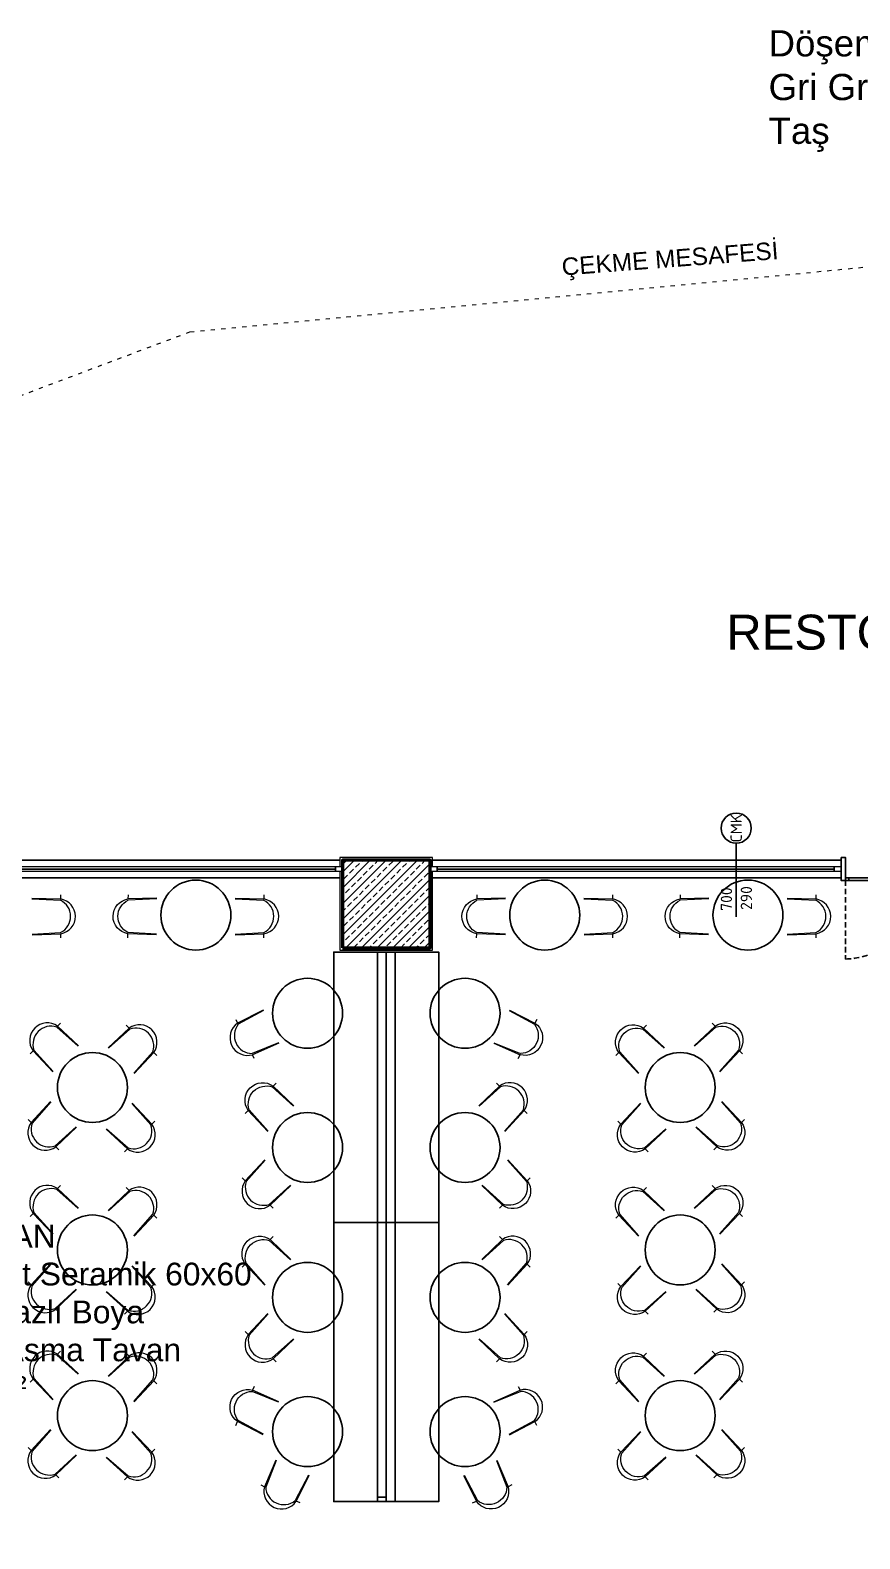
# Model space of a CAD drawing. Header units: millimetres. Extents: x 1443065 to 1517367, y 3763150 to 3779068.
# Drawn here: x 1474992 to 1475941, y 3769640 to 3771365 of the extents above; entities that cross this region are included whole.
import ezdxf
from ezdxf.enums import TextEntityAlignment as Align

# ---------------------------------------------------------------- set-up
doc = ezdxf.new("R2010")
doc.units = ezdxf.units.MM
doc.set_wipeout_variables(frame=1)
doc.linetypes.add('ACAD_ISO03W100', pattern=[30, 12, -18])
doc.linetypes.add('HIDDEN', pattern=[9.524999999999995, 6.349999999999998, -3.174999999999998])
for name, color, linetype, lineweight in [('1-tefriş2', 63, 'Continuous', 5), ('7-mobilya Soft', 122, 'Continuous', 0), ('DUVAR', 2, 'Continuous', 35), ('MAHAL', 52, 'Continuous', 13), ('MERDIVEN', 4, 'Continuous', 20), ('SIVA', 3, 'Continuous', 9), ('TASIYICI', 170, 'Continuous', 50)]:
    doc.layers.add(name, color=color, linetype=linetype, lineweight=lineweight)
for name, color, linetype in [('m-DOG_', 4, 'Continuous'), ('m-DOG_gor', 8, 'Continuous'), ('m-TAR_duvar', 8, 'Continuous'), ('m-TFR_vitrifiye', 1, 'Continuous'), ('m-YAZ_poz', 7, 'Continuous')]:
    doc.layers.add(name, color=color, linetype=linetype)
doc.styles.add('mono', font='isocpeur.ttf')
doc.styles.get("Standard").update_dxf_attribs({"font": 'arial.ttf'})

# ---------------------------------------------------------------- blocks, each defined once
blk = doc.blocks.new('m-penpoz')
blk.add_line((-6.3904228682e-06, -1.625152809643168), (0, 0))
blk.add_circle((-2.274e-13, 0.3319539039376877), 0.3319539039375661)
blk.add_attdef('POZNO', text='', height=0.18).set_placement((-2.274e-13, 0.3319539039376877), align=Align.MIDDLE)
blk.add_attdef('WIDTH', text='', height=0.18, rotation=90).set_placement((-6.3904228682e-06, -1.625152809643168), align=Align.BOTTOM_LEFT)
blk.add_attdef('HEIGHT', text='', height=0.18, rotation=90).set_placement((0.0692100438941452, -1.625152809643168), align=Align.TOP_LEFT)
blk = doc.blocks.new('A$C20627317')
at = {"ltscale": 40}
blk.add_wipeout([(321.6671999980846, -4.25188471668791e-11), (-321.66719999804315, 4.517862924694414e-11), (-308.96208315776676, 410.4237447023186), (-306.50885096505584, 429.4709534734466), (-298.58293372382957, 461.6360425117842), (-289.7662389240968, 486.7696523349114), (-275.92078043387033, 516.7248242508955), (-259.67526352586566, 544.0261204965792), (-235.38948689660623, 575.8492555763793), (-202.0455347254989, 608.8071869034444), (-170.88061431107667, 632.1085692293632), (-153.3338743090262, 642.7875364564647), (-120.28945487761746, 658.9475974274343), (-89.04500012654648, 670.0951349049726), (-63.68400211171979, 676.5064677387558), (-31.359404333175576, 681.5000397755801), (-5.502264464681048, 683.0361233404642), (19.34637141569158, 682.4893193090596), (46.76870456087465, 679.5709072510342), (69.32894759830026, 675.3019734675088), (108.57056280892516, 663.6153504106707), (143.72887220659823, 648.0524112490181), (170.7750907618863, 632.25777302828), (203.7559499234602, 607.4486406419015), (236.20000849635255, 575.0559385648069), (257.7958968660754, 546.9941073272593), (277.0683320204921, 514.7671507757597), (290.51650575854444, 485.18596662239986), (301.01164785763194, 453.65816666873576), (308.0342746853503, 421.5664790725741), (309.0846925952394, 410.42374470223433)], dxfattribs=at).dxf.layer = '7-mobilya Soft'
at = {"layer": '7-mobilya Soft', "ltscale": 40}
for p, q in [((-308.9620831577558, 410.4237447022677), (-248.3777482087826, 410.4237447022677)), ((-261.0828650490366, 2.18279e-11), (-248.3777482087826, 410.4237447022677)), ((-254.611386997356, -3.638e-12), (-231.2584301224197, 409.0162949631266)), ((254.6113869973997, -5.82077e-11), (231.3810395598775, 409.0162949631012)), ((261.0828650491094, -3.27418e-11), (248.5003576462696, 410.4237447022097)), ((309.0846925952428, 410.4237447021803), (248.5003576462696, 410.4237447022097))]:
    blk.add_line(p, q, dxfattribs=at)
for centre, radius, start, end in [((0.061304718728934, 370.9869517081207), 251.5496445260537, 9.019777443950742, 170.9802225560286), ((0.061304718728934, 295.0483033123601), 257.8711361278607, 26.22882164304686, 153.7711783590226)]:
    blk.add_arc(centre, radius, start, end, dxfattribs=at)
blk = doc.blocks.new('*U80')
at = {"layer": '1-tefriş2', "extrusion": (0.01292588987535184, -0.0104990442440198, 0.9998613361066087), "xscale": -0.08000000000000071, "yscale": 0.08000000000000058, "zscale": 0.08000000000000071, "rotation": 89.71335579284067}
blk.add_blockref('A$C20627317', (27.32110302182573, -0.1366854823812084), dxfattribs=at)
blk = doc.blocks.new('*U81')
at = {"layer": 'DUVAR', "color": 0, "linetype": 'ByBlock', "lineweight": -2, "transparency": 16777216}
for p, rotation in [((1549139.503820074, 3767462.0486063, 0.3546039814083606), 270), ((1549213.196256425, 3767391.35041469, 0.3546039814083606), 180), ((1549142.498064816, 3767317.657978338, 0.3546039814083606), 90)]:
    blk.add_blockref('*U80', p, dxfattribs=dict(at, rotation=rotation))
blk.add_blockref('*U80', (1549068.805628464, 3767388.356169948, 0.3546039814083606), dxfattribs=at)
blk = doc.blocks.new('*U84')
at = {"layer": '1-tefriş2', "extrusion": (0.01292588987535184, -0.0104990442440198, 0.9998613361066087), "xscale": -0.08000000000000071, "yscale": 0.08000000000000058, "zscale": 0.08000000000000071, "rotation": 89.71335579284067}
blk.add_blockref('A$C20627317', (27.32110302182573, -0.1366854823812084), dxfattribs=at)
blk = doc.blocks.new('*U85')
at = {"layer": 'DUVAR', "color": 0, "linetype": 'ByBlock', "lineweight": -2, "transparency": 16777216}
for p, rotation in [((1549139.503820074, 3767462.0486063, 0.3546039814083606), 270), ((1549213.196256425, 3767391.35041469, 0.3546039814083606), 180), ((1549142.498064816, 3767317.657978338, 0.3546039814083606), 90)]:
    blk.add_blockref('*U84', p, dxfattribs=dict(at, rotation=rotation))
blk.add_blockref('*U84', (1549068.805628464, 3767388.356169948, 0.3546039814083606), dxfattribs=at)
blk = doc.blocks.new('*U88')
at = {"layer": '1-tefriş2', "extrusion": (0.01292588987535184, -0.0104990442440198, 0.9998613361066087), "xscale": -0.08000000000000071, "yscale": 0.08000000000000058, "zscale": 0.08000000000000071, "rotation": 89.71335579284067}
blk.add_blockref('A$C20627317', (27.32110302182573, -0.1366854823812084), dxfattribs=at)
blk = doc.blocks.new('*U89')
at = {"layer": 'DUVAR', "color": 0, "linetype": 'ByBlock', "lineweight": -2, "transparency": 16777216}
for p, rotation in [((1549139.503820074, 3767462.0486063, 0.3546039814083606), 270), ((1549213.196256425, 3767391.35041469, 0.3546039814083606), 180), ((1549142.498064816, 3767317.657978338, 0.3546039814083606), 90)]:
    blk.add_blockref('*U88', p, dxfattribs=dict(at, rotation=rotation))
blk.add_blockref('*U88', (1549068.805628464, 3767388.356169948, 0.3546039814083606), dxfattribs=at)
blk = doc.blocks.new('*U90')
at = {"layer": '1-tefriş2', "extrusion": (0.01292588987535184, -0.0104990442440198, 0.9998613361066087), "xscale": -0.08000000000000071, "yscale": 0.08000000000000058, "zscale": 0.08000000000000071, "rotation": 89.71335579284067}
blk.add_blockref('A$C20627317', (27.32110302182573, -0.1366854823812084), dxfattribs=at)
blk = doc.blocks.new('*U91')
at = {"layer": 'DUVAR', "color": 0, "linetype": 'ByBlock', "lineweight": -2, "transparency": 16777216}
for p, rotation in [((1549139.503820074, 3767462.0486063, 0.3546039814083606), 270), ((1549213.196256425, 3767391.35041469, 0.3546039814083606), 180), ((1549142.498064816, 3767317.657978338, 0.3546039814083606), 90)]:
    blk.add_blockref('*U90', p, dxfattribs=dict(at, rotation=rotation))
blk.add_blockref('*U90', (1549068.805628464, 3767388.356169948, 0.3546039814083606), dxfattribs=at)
blk = doc.blocks.new('*U92')
at = {"layer": '1-tefriş2', "extrusion": (0.01292588987535184, -0.0104990442440198, 0.9998613361066087), "xscale": -0.08000000000000071, "yscale": 0.08000000000000058, "zscale": 0.08000000000000071, "rotation": 89.71335579284067}
blk.add_blockref('A$C20627317', (27.32110302182573, -0.1366854823812084), dxfattribs=at)
blk = doc.blocks.new('*U93')
at = {"layer": 'DUVAR', "color": 0, "linetype": 'ByBlock', "lineweight": -2, "transparency": 16777216}
for p, rotation in [((1549139.503820074, 3767462.0486063, 0.3546039814083606), 270), ((1549213.196256425, 3767391.35041469, 0.3546039814083606), 180), ((1549142.498064816, 3767317.657978338, 0.3546039814083606), 90)]:
    blk.add_blockref('*U92', p, dxfattribs=dict(at, rotation=rotation))
blk.add_blockref('*U92', (1549068.805628464, 3767388.356169948, 0.3546039814083606), dxfattribs=at)
blk = doc.blocks.new('*U94')
at = {"layer": '1-tefriş2', "extrusion": (0.01292588987535184, -0.0104990442440198, 0.9998613361066087), "xscale": -0.08000000000000071, "yscale": 0.08000000000000058, "zscale": 0.08000000000000071, "rotation": 89.71335579284067}
blk.add_blockref('A$C20627317', (27.32110302182573, -0.1366854823812084), dxfattribs=at)
blk = doc.blocks.new('*U95')
at = {"layer": 'DUVAR', "color": 0, "linetype": 'ByBlock', "lineweight": -2, "transparency": 16777216}
for p, rotation in [((1549139.503820074, 3767462.0486063, 0.3546039814083606), 270), ((1549213.196256425, 3767391.35041469, 0.3546039814083606), 180), ((1549142.498064816, 3767317.657978338, 0.3546039814083606), 90)]:
    blk.add_blockref('*U94', p, dxfattribs=dict(at, rotation=rotation))
blk.add_blockref('*U94', (1549068.805628464, 3767388.356169948, 0.3546039814083606), dxfattribs=at)
blk = doc.blocks.new('90lık')
at = {"layer": 'm-DOG_', "linetype": 'HIDDEN'}
blk.add_line((-4.999897762434556, 13.00003932183608), (-4.999111318960784, 103.0000393185764), dxfattribs=at)
at = {"layer": 'm-DOG_'}
for p, q in [((-81.2315409600269, 10.00071748485789), (-81.23151736659929, 13.00071748485789)), ((-8.768301748437807, 10.00006895791739), (-8.768278155243024, 13.00006895791739))]:
    blk.add_line(p, q, dxfattribs=at)
for points in [[(-90.00010223453863, -12.99921355582774), (-85.00010223477148, -12.99925287812948), (-84.99989775964058, 13.00074712093919), (-89.99989775940773, 13.00078644324094)], [(-4.999897761968893, 13.00011796597391), (-84.99989775964058, 13.00074712093919), (-84.99992135283537, 10.00074712093919), (-4.999921355163675, 10.00011796597391)], [(-0.0001022377982736, -12.99999999953434), (-5.000102237565441, -12.99996067723259), (-4.999897762434556, 13.00003932183608), (0.0001022375654429, 12.99999999953434)]]:
    blk.add_lwpolyline(points, close=True, dxfattribs=at)
at = {"layer": 'm-DOG_', "linetype": 'HIDDEN'}
blk.add_arc((-2.664020342519505, 15.6550456462428), 87.37620142901993, 91.53138804601947, 181.7407629059998, dxfattribs=at)

msp = doc.modelspace()

# ---------------------------------------------------------------- hatches: boundary and pattern name
at = {"layer": 'm-TAR_duvar'}
h = msp.add_hatch(dxfattribs=at)
h.set_pattern_fill('ANSI33', color=256, scale=2)
h.set_pattern_definition([(45, (55132.09636461851, -87954.94781387225), (-8.98025612106915, 8.98025612106915), []), (45, (55141.07662461861, -87954.94781387225), (-8.98025612106915, 8.98025612106915), [6.349999999999998, -3.174999999999998])])
h.paths.add_polyline_path([(1475349.365897252, 3770315.634332545), (1475449.365897252, 3770315.634332545), (1475449.365897252, 3770415.634332545), (1475349.365897252, 3770415.634332545)])

# ---------------------------------------------------------------- linework, layer by layer
for p, q in [((1475389.365897195, 3769682.134339366), (1475389.365897195, 3770310.634339366)), ((1475409.365897195, 3769682.134339366), (1475409.365897195, 3770310.634339366)), ((1475459.365897195, 3770001.384339366), (1475339.365897195, 3770001.384339366)), ((1475399.365897195, 3769687.134339366), (1475389.365897195, 3769687.134339366))]:
    msp.add_line(p, q)
for points in [[(1475399.365897195, 3770310.634339366), (1475339.365897195, 3770310.634339366), (1475339.365897195, 3769682.134339366), (1475399.365897195, 3769682.134339366)], [(1475399.365897195, 3770310.634339366), (1475399.365897195, 3770310.634339366), (1475399.365897195, 3770180.634339366), (1475399.365897195, 3770180.634339366)], [(1475399.365897195, 3770310.634339366), (1475459.365897195, 3770310.634339366), (1475459.365897195, 3769682.134339366), (1475399.365897195, 3769682.134339366)], [(1475399.365897195, 3769817.134339366), (1475399.365897195, 3769817.134339366), (1475399.365897195, 3769687.134339366), (1475399.365897195, 3769687.134339366)]]:
    msp.add_lwpolyline(points, close=True)
for centre in [(1475181.669853346, 3770352.932494258), (1475580.501820628, 3770352.932494258), (1475812.805277243, 3770352.933487293), (1475309.365897195, 3770240.634339366), (1475489.365897195, 3770240.634339366), (1475063.402752614, 3770155.764771766), (1475735.329041777, 3770155.764771766), (1475309.365897195, 3769762.134339366), (1475489.365897195, 3769762.134339366)]:
    msp.add_circle(centre, 40.00000000000416)
at = {"layer": 'm-DOG_gor', "linetype": 'Continuous'}
for p, q in [((1474552.366056749, 3770415.634339365), (1475346.365897195, 3770415.634339365)), ((1474557.366056749, 3770405.634339364), (1475341.365897195, 3770405.634339364)), ((1475452.365897195, 3770415.632542689), (1475919.365714375, 3770415.630673985)), ((1475457.365897195, 3770405.632522682), (1475911.365635731, 3770405.630705997)), ((1475346.365897195, 3770395.634339364), (1474552.366056749, 3770395.634339364)), ((1475452.365897195, 3770395.632542689), (1475919.365557086, 3770395.630673985))]:
    msp.add_line(p, q, dxfattribs=at)
at = {"layer": 'm-TFR_vitrifiye'}
msp.add_line((1475354.365897195, 3771036.738720187), (1475354.365897195, 3771037.218344419), dxfattribs=at)
at = {"layer": 'MERDIVEN', "linetype": 'ACAD_ISO03W100', "ltscale": 0.4}
for p, q in [((1475174.856387961, 3771019.998922321), (1476390.270188072, 3771136.587304389)), ((1473609.928904044, 3770430.524068586), (1475174.856387964, 3771019.998922323))]:
    msp.add_line(p, q, dxfattribs=at)
at = {"layer": 'MERDIVEN'}
for points in [[(1475341.365897195, 3770408.134339366), (1474557.366056749, 3770408.134339366), (1474557.366056749, 3770403.134339364), (1475341.365897195, 3770403.134339364)], [(1475341.365897195, 3770403.134339364), (1475349.365897195, 3770403.134339364), (1475349.365897195, 3770408.134339366), (1475341.365897195, 3770408.134339366)], [(1475449.365897195, 3770403.134339365), (1475457.365897195, 3770403.134339365), (1475457.365897195, 3770408.134339366), (1475449.365897195, 3770408.134339366)], [(1475911.365635731, 3770408.130705998), (1475457.365897195, 3770408.130705998), (1475457.365897195, 3770403.134339365), (1475911.365635731, 3770403.134339365)], [(1475911.365635731, 3770403.130705997), (1475919.365635731, 3770403.130705997), (1475919.365635731, 3770408.130705998), (1475911.365635731, 3770408.130705998)]]:
    msp.add_lwpolyline(points, close=True, dxfattribs=at)
at = {"layer": 'SIVA'}
for points in [[(1475452.365897195, 3770408.134339366), (1475452.365897195, 3770418.634339366), (1475346.365897195, 3770418.634339366), (1475346.365897195, 3770408.134339366)], [(1475346.365897195, 3770403.134339364), (1475346.365897195, 3770312.634339366), (1475452.365897195, 3770312.634339366), (1475452.365897195, 3770403.134339365)]]:
    msp.add_lwpolyline(points, dxfattribs=at)
at = {"layer": 'TASIYICI'}
msp.add_lwpolyline([(1475349.365897195, 3770315.634339366), (1475449.365897195, 3770315.634339366), (1475449.365897195, 3770415.634339366), (1475349.365897195, 3770415.634339366)], close=True, dxfattribs=at)

# ---------------------------------------------------------------- block references
at = {"layer": '1-tefriş2', "extrusion": (-0.01292588987535185, -0.01049904424401979, 0.9998613361066087), "xscale": 0.08000000000000103, "yscale": 0.08000000000000103, "zscale": 0.08000000000000103, "rotation": 270.2866442071593}
msp.add_blockref('A$C20627317', (1474871.003838061, 3769943.309430886, -58650.69825725879), dxfattribs=at)
at = {"layer": '1-tefriş2', "extrusion": (0.001716039002807834, -0.01656392976465581, 0.9998613361066087), "xscale": -0.08000000000000047, "yscale": 0.08000000000000047, "zscale": 0.08000000000000089, "rotation": 38.79467108677962}
msp.add_blockref('A$C20627317', (1855933.487633943, 3597523.324642902, -59916.3681574501), dxfattribs=at)
at = {"layer": '1-tefriş2', "extrusion": (-0.001716039002807834, -0.01656392976465581, 0.9998613361066087), "xscale": 0.08000000000000047, "yscale": 0.08000000000000047, "zscale": 0.08000000000000047, "rotation": 321.2053289132204}
msp.add_blockref('A$C20627317', (1079155.894417766, 3901559.233728877, -64980.05387064518), dxfattribs=at)
at = {"layer": '1-tefriş2', "extrusion": (0.001716039002807839, 0.01656392976465581, 0.9998613361066087), "xscale": 0.08000000000000047, "yscale": 0.08000000000000047, "zscale": 0.08000000000000047, "rotation": 321.2053289132204}
msp.add_blockref('A$C20627317', (-1078919.083155, -3901472.654524769, 64978.61190321379), dxfattribs=at)
at = {"layer": '1-tefriş2', "extrusion": (-0.001716039002807839, 0.01656392976465581, 0.9998613361066087), "xscale": -0.08000000000000047, "yscale": 0.08000000000000047, "zscale": 0.08000000000000093, "rotation": 38.79467108677962}
msp.add_blockref('A$C20627317', (-1856170.298896713, -3597436.745438792, 59914.92619001863), dxfattribs=at)
at = {"layer": '1-tefriş2', "extrusion": (0.001716039002807834, 0.01656392976465581, 0.9998613361066087), "xscale": 0.08000000000000047, "yscale": 0.08000000000000047, "zscale": 0.08000000000000047, "rotation": 321.2053289132204}
msp.add_blockref('A$C20627317', (-1078940.637136649, -3901298.30486935, 64975.7081282553), dxfattribs=at)
at = {"layer": '1-tefriş2', "extrusion": (-0.001716039002807834, 0.01656392976465581, 0.9998613361066087), "xscale": -0.08000000000000047, "yscale": 0.08000000000000047, "zscale": 0.08000000000000089, "rotation": 38.79467108677962}
msp.add_blockref('A$C20627317', (-1856148.744915059, -3597262.395783371, 59912.02241506017), dxfattribs=at)
at = {"layer": 'm-YAZ_poz'}
ref = msp.add_blockref('m-penpoz', (1475799.365689703, 3770435.157303857), dxfattribs=dict(at, xscale=51.83999999999998, yscale=51.83999999999998, zscale=51.83999999999998, rotation=0.0004505966874107999))
ref.add_attrib('WIDTH', '700', dxfattribs={"layer": '0', "height": 12.96, "rotation": 90, "style": 'mono'}).set_placement((1475798.575964666, 3770384.605382206), align=Align.BOTTOM_RIGHT)
ref.add_attrib('HEIGHT', '290', dxfattribs={"layer": '0', "height": 12.96, "rotation": 90, "style": 'mono'}).set_placement((1475821.37854125, 3770386.054370543), align=Align.BOTTOM_RIGHT)
ref.add_attrib('POZNO', 'CMK', dxfattribs={"layer": '0', "height": 12.96, "rotation": 90, "style": 'mono'}).set_placement((1475799.36555437, 3770452.365794203), align=Align.MIDDLE_CENTER)

# ---------------------------------------------------------------- texts
at = {"layer": 'MAHAL', "attachment_point": 7}
for s, insert, char_height, width in [('{\\f@Arial Unicode MS|b0|i0|c162|p34;Döşeme: Kesme Gri Granit Küp Taş}', (1475836.360721504, 3771225.768911417), 30, 338.8414814856362), ('\\pt220;{\\f@Arial Unicode MS|b0|i0|c162|p34;RESTORAN G}İ{\\f@Arial Unicode MS|b0|i0|c162|p34;R}İŞİ', (1475788.215308988, 3770644.210863912), 40, 512.6591247087338)]:
    msp.add_mtext(s, dxfattribs=dict(at, insert=insert, char_height=char_height, width=width))
at = {"layer": 'MAHAL', "insert": (1475601.092641376, 3771078.186058793), "char_height": 20, "width": 338.8414814856362, "attachment_point": 7, "rotation": 4.386637309419219}
msp.add_mtext('\\pt220;{\\f@Arial Unicode MS|b0|i0|c162|p34;ÇEKME MESAFESİ}', dxfattribs=at)

# ---------------------------------------------------------------- next in the draw order: linework, layer by layer
for centre in [(1475309.365897195, 3770087.080587694), (1475489.365897195, 3770087.080587694)]:
    msp.add_circle(centre, 40.00000000000416)

# ---------------------------------------------------------------- next in the draw order: block references
at = {"layer": '1-tefriş2', "extrusion": (0.01292588987535185, -0.01049904424401979, 0.9998613361066087), "xscale": -0.08000000000000104, "yscale": 0.0800000000000007, "zscale": 0.08000000000000104, "rotation": 89.71335579284067}
msp.add_blockref('A$C20627317', (1475013.542690281, 3770343.691283022, -20517.62935867851), dxfattribs=at)
at = {"layer": '1-tefriş2', "extrusion": (-0.01292588987535184, -0.0104990442440198, 0.9998613361066087), "xscale": 0.08000000000000103, "yscale": 0.08000000000000103, "zscale": 0.08000000000000103, "rotation": 270.2866442071593}
msp.add_blockref('A$C20627317', (1475103.28821572, 3769943.276910343, -58653.70098000261), dxfattribs=at)
at = {"layer": '1-tefriş2', "extrusion": (0.01292588987535184, -0.0104990442440198, 0.9998613361066087), "xscale": -0.08000000000000106, "yscale": 0.08000000000000071, "zscale": 0.08000000000000106, "rotation": 89.71335579284067}
for p in [(1475412.34133435, 3770343.745411289, -20512.47410059065), (1475644.625381543, 3770343.777931789, -20509.47138211874)]:
    msp.add_blockref('A$C20627317', p, dxfattribs=at)
at = {"layer": '1-tefriş2', "extrusion": (-0.01292588987535185, -0.01049904424401979, 0.9998613361066087), "xscale": 0.08000000000000107, "yscale": 0.08000000000000107, "zscale": 0.08000000000000107, "rotation": 270.2866442071593}
for p in [(1475502.086859789, 3769943.22278208, -58658.85623809054), (1475734.370906982, 3769943.192247536, -58661.85897741434)]:
    msp.add_blockref('A$C20627317', p, dxfattribs=at)
at = {"layer": '1-tefriş2', "extrusion": (0.007277746820062088, 0.01497808266537091, 0.9998613361066087), "xscale": 0.08000000000000096, "yscale": 0.08000000000000096, "zscale": 0.08000000000000096, "rotation": 115.2874091029026}
msp.add_blockref('A$C20627317', (1475228.539231543, 3769641.491864848, 67207.36981637722), dxfattribs=at)
at = {"layer": '1-tefriş2', "extrusion": (-0.007277746820062088, 0.01497808266537091, 0.9998613361066087), "xscale": -0.08000000000000054, "yscale": 0.08000000000000128, "zscale": 0.08000000000000096, "rotation": 244.7125908970974}
msp.add_blockref('A$C20627317', (1475492.028581462, 3769963.184764544, 45732.20372941726), dxfattribs=at)
at = {"layer": '1-tefriş2', "extrusion": (0.001716039002807839, -0.01656392976465581, 0.9998613361066087), "xscale": -0.08000000000000047, "yscale": 0.08000000000000047, "zscale": 0.08000000000000089, "rotation": 38.79467108677962}
msp.add_blockref('A$C20627317', (1855911.933652295, 3597348.974987491, -59913.46438249182), dxfattribs=at)
at = {"layer": '1-tefriş2', "extrusion": (-0.001716039002807839, -0.01656392976465581, 0.9998613361066087), "xscale": 0.08000000000000047, "yscale": 0.08000000000000047, "zscale": 0.08000000000000047, "rotation": 321.2053289132204}
msp.add_blockref('A$C20627317', (1079177.448399417, 3901384.884073464, -64977.1500956869), dxfattribs=at)
at = {"layer": '1-tefriş2', "extrusion": (0.007277746820062088, -0.01497808266537091, 0.9998613361066087), "xscale": -0.08000000000000067, "yscale": 0.08000000000000132, "zscale": 0.0800000000000009, "rotation": 64.71259089709746}
msp.add_blockref('A$C20627317', (1475228.539231544, 3769515.456101809, -45727.41495001908), dxfattribs=at)
at = {"layer": '1-tefriş2', "extrusion": (-0.007277746820062088, -0.01497808266537091, 0.9998613361066087), "xscale": 0.08000000000000067, "yscale": 0.08000000000000067, "zscale": 0.08000000000000067, "rotation": 295.2874091029026}
msp.add_blockref('A$C20627317', (1475492.028581463, 3769193.76320211, -67202.58103697898), dxfattribs=at)
at = {"layer": '1-tefriş2', "extrusion": (-0.004052648444223334, 0.01615192247675621, 0.9998613361066087), "xscale": 0.08000000000000047, "yscale": 0.08000000000000047, "zscale": 0.08000000000000047, "rotation": 321.2053289132204}
msp.add_blockref('A$C20627317', (-2348353.516054849, -3296892.669250285, 54909.39658216313), dxfattribs=at)
at = {"layer": '1-tefriş2', "extrusion": (0.004052648444223334, 0.01615192247675621, 0.9998613361066087), "xscale": -0.08000000000000047, "yscale": 0.08000000000000054, "zscale": 0.08000000000000089, "rotation": 38.79467108677962}
msp.add_blockref('A$C20627317', (-513729.1439674934, -4014912.861057835, 66867.94647178592), dxfattribs=at)

# ---------------------------------------------------------------- next in the draw order: linework, layer by layer
for centre in [(1475309.365897195, 3769915.688091036), (1475489.365897195, 3769915.688091036)]:
    msp.add_circle(centre, 40.00000000000416)

# ---------------------------------------------------------------- next in the draw order: block references
at = {"layer": 'DUVAR', "xscale": -1, "rotation": 315.0000000000001}
msp.add_blockref('*U81', (-93475.40310325846, 10800.74535485683), dxfattribs=at)
at = {"layer": 'DUVAR', "rotation": 44.99999999999996}
msp.add_blockref('*U91', (3044274.134897649, 10800.74535485683), dxfattribs=at)
at = {"layer": 'm-TFR_vitrifiye', "rotation": 180}
msp.add_blockref('90lık', (1475919.365635755, 3770405.633896053), dxfattribs=at)

# ---------------------------------------------------------------- next in the draw order: linework, layer by layer
for centre in [(1475063.402752614, 3769969.919801566), (1475735.329041777, 3769969.919801566)]:
    msp.add_circle(centre, 40.00000000000416)

# ---------------------------------------------------------------- next in the draw order: block references
at = {"layer": 'DUVAR', "xscale": -1, "rotation": 315.0000000000001}
msp.add_blockref('*U85', (-93475.40310325846, 10614.90038465615), dxfattribs=at)
at = {"layer": 'DUVAR', "rotation": 44.99999999999996}
msp.add_blockref('*U93', (3044274.134897649, 10614.90038465615), dxfattribs=at)

# ---------------------------------------------------------------- next in the draw order: linework, layer by layer
for centre in [(1475063.402752614, 3769780.454544663), (1475735.329041777, 3769780.454544663)]:
    msp.add_circle(centre, 40.00000000000416)

# ---------------------------------------------------------------- next in the draw order: block references
at = {"layer": 'DUVAR', "xscale": -1, "rotation": 315.0000000000001}
msp.add_blockref('*U89', (-93475.40310325846, 10425.43512775376), dxfattribs=at)
at = {"layer": 'DUVAR', "rotation": 44.99999999999996}
msp.add_blockref('*U95', (3044274.134897649, 10425.43512775376), dxfattribs=at)

# ---------------------------------------------------------------- next in the draw order: texts
at = {"layer": 'MAHAL', "insert": (1474819.594769166, 3769798.971347095), "char_height": 26, "width": 661.2330624490734, "attachment_point": 7}
msp.add_mtext('{\\f@Arial Unicode MS|b0|i0|c162|p34;RESTORAN\\PDö}ş{\\f@Arial Unicode MS|b0|i0|c162|p34;:Granit Seramik 60x60\\PDuv:Su Bazl}ı{\\f@Arial Unicode MS|b0|i0|c162|p34; Boya\\PTav:Alçı Asma Tavan\\P233.00 \\fVerdana|b0|i0|c162|p34;m²}', dxfattribs=at)

doc.saveas('drawing.dxf')
